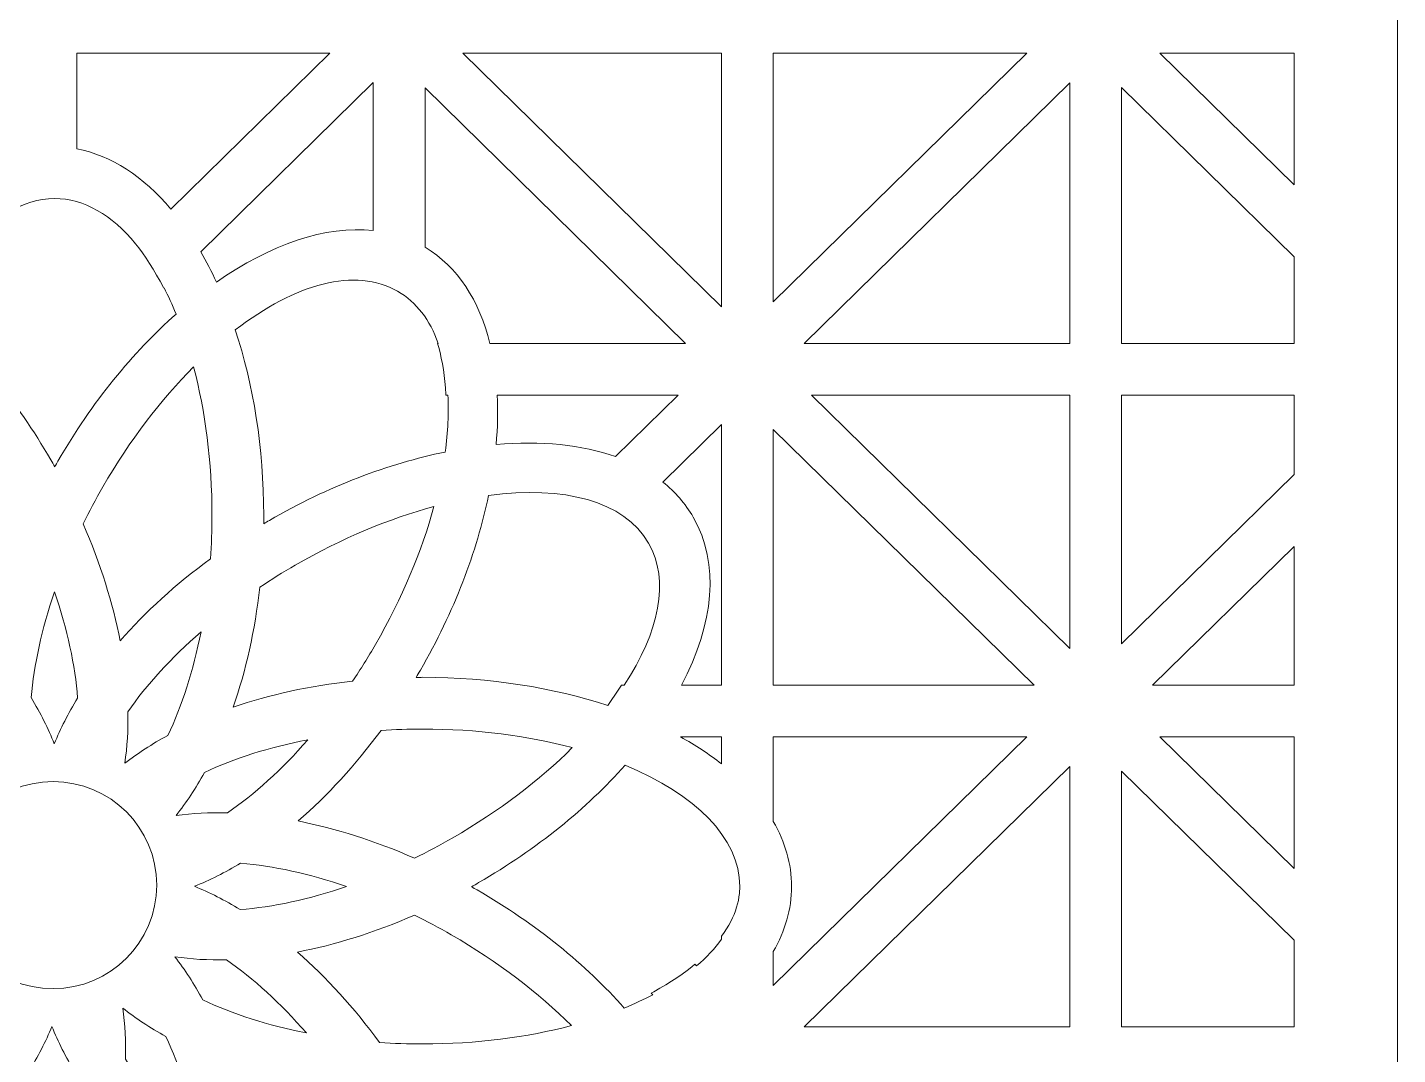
# Model space of a CAD drawing. Header units: centimetres. Extents: x -8.9 to 5.7, y -11.4 to 13.6.
# Drawn here: x -5.725 to -2.447, y -9.52 to -7.062 of the extents above; entities that cross this region are included whole.
import ezdxf

# ---------------------------------------------------------------- set-up
doc = ezdxf.new("R2010")
doc.units = ezdxf.units.CM
doc.header["$MEASUREMENT"] = 0
doc.layers.add('layer 1', color=7, linetype='Continuous')

msp = doc.modelspace()

# ---------------------------------------------------------------- linework, layer by layer
at = {"layer": 'layer 1', "color": 177, "lineweight": 9}
for points, knots in [([(-2.44733, 13.6334), (-2.44733, 13.6334), (-2.44733, 13.37125), (-2.44733, 13.37125), (-2.44733, 13.37125), (-2.44733, 13.37125), (-2.44733, 13.19951), (-2.44733, 13.19951), (-2.44733, 13.19951), (-2.44733, 13.19951), (-2.44733, 11.94322), (-2.44733, 11.94322), (-2.44733, 11.94322), (-2.44733, 11.94322), (-2.44733, 11.77148), (-2.44733, 11.77148), (-2.44733, 11.77148), (-2.44733, 11.77148), (-2.44733, 11.73584), (-2.44733, 11.73584), (-2.44733, 11.73584), (-2.44733, 11.73584), (-2.44733, 11.5641), (-2.44733, 11.5641), (-2.44733, 11.5641), (-2.44733, 11.5641), (-2.44733, 10.30781), (-2.44733, 10.30781), (-2.44733, 10.30781), (-2.44733, 10.30781), (-2.44733, 10.13607), (-2.44733, 10.13607), (-2.44733, 10.13607), (-2.44733, 10.13607), (-2.44733, 10.10043), (-2.44733, 10.10043), (-2.44733, 10.10043), (-2.44733, 10.10043), (-2.44733, 9.92869), (-2.44733, 9.92869), (-2.44733, 9.92869), (-2.44733, 9.92869), (-2.44733, 8.6724), (-2.44733, 8.6724), (-2.44733, 8.6724), (-2.44733, 8.6724), (-2.44733, 8.50066), (-2.44733, 8.50066), (-2.44733, 8.50066), (-2.44733, 8.50066), (-2.44733, 8.46502), (-2.44733, 8.46502), (-2.44733, 8.46502), (-2.44733, 8.46502), (-2.44733, 8.29328), (-2.44733, 8.29328), (-2.44733, 8.29328), (-2.44733, 8.29328), (-2.44733, 7.03699), (-2.44733, 7.03699), (-2.44733, 7.03699), (-2.44733, 7.03699), (-2.44733, 6.86525), (-2.44733, 6.86525), (-2.44733, 6.86525), (-2.44733, 6.86525), (-2.44733, 6.82962), (-2.44733, 6.82962), (-2.44733, 6.82962), (-2.44733, 6.82962), (-2.44733, 6.65787), (-2.44733, 6.65787), (-2.44733, 6.65787), (-2.44733, 6.65787), (-2.44733, 5.40159), (-2.44733, 5.40159), (-2.44733, 5.40159), (-2.44733, 5.40159), (-2.44733, 5.22984), (-2.44733, 5.22984), (-2.44733, 5.22984), (-2.44733, 5.22984), (-2.44733, 5.19421), (-2.44733, 5.19421), (-2.44733, 5.19421), (-2.44733, 5.19421), (-2.44733, 5.02246), (-2.44733, 5.02246), (-2.44733, 5.02246), (-2.44733, 5.02246), (-2.44733, 3.76618), (-2.44733, 3.76618), (-2.44733, 3.76618), (-2.44733, 3.76618), (-2.44733, 3.59443), (-2.44733, 3.59443), (-2.44733, 3.59443), (-2.44733, 3.59443), (-2.44733, 3.5588), (-2.44733, 3.5588), (-2.44733, 3.5588), (-2.44733, 3.5588), (-2.44733, 3.38706), (-2.44733, 3.38706), (-2.44733, 3.38706), (-2.44733, 3.38706), (-2.44733, 2.13077), (-2.44733, 2.13077), (-2.44733, 2.13077), (-2.44733, 2.13077), (-2.44733, 1.95902), (-2.44733, 1.95902), (-2.44733, 1.95902), (-2.44733, 1.95902), (-2.44733, 1.92339), (-2.44733, 1.92339), (-2.44733, 1.92339), (-2.44733, 1.92339), (-2.44733, 1.75165), (-2.44733, 1.75165), (-2.44733, 1.75165), (-2.44733, 1.75165), (-2.44733, 0.49536), (-2.44733, 0.49536), (-2.44733, 0.49536), (-2.44733, 0.49536), (-2.44733, 0.32362), (-2.44733, 0.32362), (-2.44733, 0.32362), (-2.44733, 0.32362), (-2.44733, 0.28798), (-2.44733, 0.28798), (-2.44733, 0.28798), (-2.44733, 0.28798), (-2.44733, 0.11624), (-2.44733, 0.11624), (-2.44733, 0.11624), (-2.44733, 0.11624), (-2.44733, -1.14005), (-2.44733, -1.14005), (-2.44733, -1.14005), (-2.44733, -1.14005), (-2.44733, -1.31179), (-2.44733, -1.31179), (-2.44733, -1.31179), (-2.44733, -1.31179), (-2.44733, -1.34743), (-2.44733, -1.34743), (-2.44733, -1.34743), (-2.44733, -1.34743), (-2.44733, -1.51917), (-2.44733, -1.51917), (-2.44733, -1.51917), (-2.44733, -1.51917), (-2.44733, -2.77546), (-2.44733, -2.77546), (-2.44733, -2.77546), (-2.44733, -2.77546), (-2.44733, -2.9472), (-2.44733, -2.9472), (-2.44733, -2.9472), (-2.44733, -2.9472), (-2.44733, -2.98284), (-2.44733, -2.98284), (-2.44733, -2.98284), (-2.44733, -2.98284), (-2.44733, -3.15458), (-2.44733, -3.15458), (-2.44733, -3.15458), (-2.44733, -3.15458), (-2.44733, -4.41087), (-2.44733, -4.41087), (-2.44733, -4.41087), (-2.44733, -4.41087), (-2.44733, -4.58261), (-2.44733, -4.58261), (-2.44733, -4.58261), (-2.44733, -4.58261), (-2.44733, -4.61824), (-2.44733, -4.61824), (-2.44733, -4.61824), (-2.44733, -4.61824), (-2.44733, -4.78999), (-2.44733, -4.78999), (-2.44733, -4.78999), (-2.44733, -4.78999), (-2.44733, -6.04627), (-2.44733, -6.04627), (-2.44733, -6.04627), (-2.44733, -6.04627), (-2.44733, -6.21802), (-2.44733, -6.21802), (-2.44733, -6.21802), (-2.44733, -6.21802), (-2.44733, -6.25365), (-2.44733, -6.25365), (-2.44733, -6.25365), (-2.44733, -6.25365), (-2.44733, -6.4254), (-2.44733, -6.4254), (-2.44733, -6.4254), (-2.44733, -6.4254), (-2.44733, -7.68168), (-2.44733, -7.68168), (-2.44733, -7.68168), (-2.44733, -7.68168), (-2.44733, -7.85343), (-2.44733, -7.85343), (-2.44733, -7.85343), (-2.44733, -7.85343), (-2.44733, -7.88906), (-2.44733, -7.88906), (-2.44733, -7.88906), (-2.44733, -7.88906), (-2.44733, -8.06081), (-2.44733, -8.06081), (-2.44733, -8.06081), (-2.44733, -8.06081), (-2.44733, -9.31709), (-2.44733, -9.31709), (-2.44733, -9.31709), (-2.44733, -9.31709), (-2.44733, -9.48884), (-2.44733, -9.48884), (-2.44733, -9.48884), (-2.44733, -9.48884), (-2.44733, -9.52447), (-2.44733, -9.52447), (-2.44733, -9.52447), (-2.44733, -9.52447), (-2.44733, -9.69621), (-2.44733, -9.69621), (-2.44733, -9.69621), (-2.44733, -9.69621), (-2.44733, -10.9525), (-2.44733, -10.9525), (-2.44733, -10.9525), (-2.44733, -10.9525), (-2.44733, -11.12424), (-2.44733, -11.12424), (-2.44733, -11.12424), (-2.44733, -11.12424), (-2.44733, -11.37676), (-2.44733, -11.37676), (-2.44733, -11.37676), (-2.44733, -11.37676), (-3.68212, -11.37676), (-3.68212, -11.37676), (-3.68212, -11.37676), (-3.68212, -11.37676), (-3.85722, -11.37676), (-3.85722, -11.37676), (-3.85722, -11.37676), (-3.85722, -11.37676), (-4.16069, -11.37676), (-4.16069, -11.37676), (-4.16069, -11.37676), (-4.16069, -11.37676), (-4.33579, -11.37676), (-4.33579, -11.37676), (-4.33579, -11.37676), (-4.33579, -11.37676), (-5.34947, -11.37676), (-5.34947, -11.37676), (-5.34947, -11.37676), (-5.34947, -11.37676), (-5.52456, -11.37676), (-5.52456, -11.37676), (-5.52456, -11.37676), (-5.52456, -11.37676), (-5.82803, -11.37676), (-5.82803, -11.37676), (-5.82803, -11.37676), (-5.82803, -11.37676), (-6.00313, -11.37676), (-6.00313, -11.37676), (-6.00313, -11.37676), (-6.00313, -11.37676), (-7.01681, -11.37676), (-7.01681, -11.37676), (-7.01681, -11.37676), (-7.01681, -11.37676), (-7.19191, -11.37676), (-7.19191, -11.37676), (-7.19191, -11.37676), (-7.19191, -11.37676), (-7.49538, -11.37676), (-7.49538, -11.37676), (-7.49538, -11.37676), (-7.49538, -11.37676), (-7.67048, -11.37676), (-7.67048, -11.37676), (-7.67048, -11.37676), (-7.67048, -11.37676), (-8.92686, -11.37676), (-8.92686, -11.37676), (-8.92686, -11.37676), (-8.92686, -11.37676), (-8.92686, -11.14541), (-8.92686, -11.14541), (-8.92686, -11.14541), (-8.92686, -11.14541), (-8.92686, -10.97367), (-8.92686, -10.97367), (-8.92686, -10.97367), (-8.92686, -10.97367), (-8.92686, -9.67505), (-8.92686, -9.67505), (-8.92686, -9.67505), (-8.92686, -9.67505), (-8.92686, -9.33826), (-8.92686, -9.33826), (-8.92686, -9.33826), (-8.92686, -9.33826), (-8.92686, -8.03964), (-8.92686, -8.03964), (-8.92686, -8.03964), (-8.92686, -8.03964), (-8.92686, -7.70285), (-8.92686, -7.70285), (-8.92686, -7.70285), (-8.92686, -7.70285), (-8.92686, -6.40423), (-8.92686, -6.40423), (-8.92686, -6.40423), (-8.92686, -6.40423), (-8.92686, -6.06744), (-8.92686, -6.06744), (-8.92686, -6.06744), (-8.92686, -6.06744), (-8.92686, -4.76882), (-8.92686, -4.76882), (-8.92686, -4.76882), (-8.92686, -4.76882), (-8.92686, -4.43203), (-8.92686, -4.43203), (-8.92686, -4.43203), (-8.92686, -4.43203), (-8.92686, -3.13341), (-8.92686, -3.13341), (-8.92686, -3.13341), (-8.92686, -3.13341), (-8.92686, -2.79663), (-8.92686, -2.79663), (-8.92686, -2.79663), (-8.92686, -2.79663), (-8.92686, -1.498), (-8.92686, -1.498), (-8.92686, -1.498), (-8.92686, -1.498), (-8.92686, -1.16122), (-8.92686, -1.16122), (-8.92686, -1.16122), (-8.92686, -1.16122), (-8.92686, 0.13741), (-8.92686, 0.13741), (-8.92686, 0.13741), (-8.92686, 0.13741), (-8.92686, 0.47419), (-8.92686, 0.47419), (-8.92686, 0.47419), (-8.92686, 0.47419), (-8.92686, 1.77282), (-8.92686, 1.77282), (-8.92686, 1.77282), (-8.92686, 1.77282), (-8.92686, 2.1096), (-8.92686, 2.1096), (-8.92686, 2.1096), (-8.92686, 2.1096), (-8.92686, 3.40822), (-8.92686, 3.40822), (-8.92686, 3.40822), (-8.92686, 3.40822), (-8.92686, 3.74501), (-8.92686, 3.74501), (-8.92686, 3.74501), (-8.92686, 3.74501), (-8.92686, 5.04363), (-8.92686, 5.04363), (-8.92686, 5.04363), (-8.92686, 5.04363), (-8.92686, 5.38042), (-8.92686, 5.38042), (-8.92686, 5.38042), (-8.92686, 5.38042), (-8.92686, 6.67904), (-8.92686, 6.67904), (-8.92686, 6.67904), (-8.92686, 6.67904), (-8.92686, 7.01583), (-8.92686, 7.01583), (-8.92686, 7.01583), (-8.92686, 7.01583), (-8.92686, 8.31445), (-8.92686, 8.31445), (-8.92686, 8.31445), (-8.92686, 8.31445), (-8.92686, 8.65124), (-8.92686, 8.65124), (-8.92686, 8.65124), (-8.92686, 8.65124), (-8.92686, 9.94986), (-8.92686, 9.94986), (-8.92686, 9.94986), (-8.92686, 9.94986), (-8.92686, 10.28664), (-8.92686, 10.28664), (-8.92686, 10.28664), (-8.92686, 10.28664), (-8.92686, 11.58527), (-8.92686, 11.58527), (-8.92686, 11.58527), (-8.92686, 11.58527), (-8.92686, 11.92205), (-8.92686, 11.92205), (-8.92686, 11.92205), (-8.92686, 11.92205), (-8.92686, 13.22068), (-8.92686, 13.22068), (-8.92686, 13.22068), (-8.92686, 13.22068), (-8.92686, 13.39242), (-8.92686, 13.39242), (-8.92686, 13.39242), (-8.92686, 13.39242), (-8.92686, 13.6334), (-8.92686, 13.6334), (-8.92686, 13.6334), (-8.92686, 13.6334), (-7.6803, 13.6334), (-7.6803, 13.6334), (-7.6803, 13.6334), (-7.6803, 13.6334), (-7.5052, 13.6334), (-7.5052, 13.6334), (-7.5052, 13.6334), (-7.5052, 13.6334), (-7.18209, 13.6334), (-7.18209, 13.6334), (-7.18209, 13.6334), (-7.18209, 13.6334), (-7.00699, 13.6334), (-7.00699, 13.6334), (-7.00699, 13.6334), (-7.00699, 13.6334), (-6.01295, 13.6334), (-6.01295, 13.6334), (-6.01295, 13.6334), (-6.01295, 13.6334), (-5.83785, 13.6334), (-5.83785, 13.6334), (-5.83785, 13.6334), (-5.83785, 13.6334), (-5.51475, 13.6334), (-5.51475, 13.6334), (-5.51475, 13.6334), (-5.51475, 13.6334), (-5.33965, 13.6334), (-5.33965, 13.6334), (-5.33965, 13.6334), (-5.33965, 13.6334), (-4.34561, 13.6334), (-4.34561, 13.6334), (-4.34561, 13.6334), (-4.34561, 13.6334), (-4.17051, 13.6334), (-4.17051, 13.6334), (-4.17051, 13.6334), (-4.17051, 13.6334), (-3.8474, 13.6334), (-3.8474, 13.6334), (-3.8474, 13.6334), (-3.8474, 13.6334), (-3.6723, 13.6334), (-3.6723, 13.6334), (-3.6723, 13.6334), (-3.6723, 13.6334), (-2.44733, 13.6334), (-2.44733, 13.6334)], [0, 0, 0, 0, 0.0082645, 0.0082645, 0.0082645, 0.0082645, 0.0165289, 0.0165289, 0.0165289, 0.0165289, 0.0247934, 0.0247934, 0.0247934, 0.0247934, 0.0330579, 0.0330579, 0.0330579, 0.0330579, 0.0413223, 0.0413223, 0.0413223, 0.0413223, 0.0495868, 0.0495868, 0.0495868, 0.0495868, 0.0578512, 0.0578512, 0.0578512, 0.0578512, 0.0661157, 0.0661157, 0.0661157, 0.0661157, 0.0743802, 0.0743802, 0.0743802, 0.0743802, 0.0826446, 0.0826446, 0.0826446, 0.0826446, 0.0909091, 0.0909091, 0.0909091, 0.0909091, 0.0991736, 0.0991736, 0.0991736, 0.0991736, 0.107438, 0.107438, 0.107438, 0.107438, 0.1157025, 0.1157025, 0.1157025, 0.1157025, 0.1239669, 0.1239669, 0.1239669, 0.1239669, 0.1322314, 0.1322314, 0.1322314, 0.1322314, 0.1404959, 0.1404959, 0.1404959, 0.1404959, 0.1487603, 0.1487603, 0.1487603, 0.1487603, 0.1570248, 0.1570248, 0.1570248, 0.1570248, 0.1652893, 0.1652893, 0.1652893, 0.1652893, 0.1735537, 0.1735537, 0.1735537, 0.1735537, 0.1818182, 0.1818182, 0.1818182, 0.1818182, 0.1900826, 0.1900826, 0.1900826, 0.1900826, 0.1983471, 0.1983471, 0.1983471, 0.1983471, 0.2066116, 0.2066116, 0.2066116, 0.2066116, 0.214876, 0.214876, 0.214876, 0.214876, 0.2231405, 0.2231405, 0.2231405, 0.2231405, 0.231405, 0.231405, 0.231405, 0.231405, 0.2396694, 0.2396694, 0.2396694, 0.2396694, 0.2479339, 0.2479339, 0.2479339, 0.2479339, 0.2561983, 0.2561983, 0.2561983, 0.2561983, 0.2644628, 0.2644628, 0.2644628, 0.2644628, 0.2727273, 0.2727273, 0.2727273, 0.2727273, 0.2809917, 0.2809917, 0.2809917, 0.2809917, 0.2892562, 0.2892562, 0.2892562, 0.2892562, 0.2975207, 0.2975207, 0.2975207, 0.2975207, 0.3057851, 0.3057851, 0.3057851, 0.3057851, 0.3140496, 0.3140496, 0.3140496, 0.3140496, 0.322314, 0.322314, 0.322314, 0.322314, 0.3305785, 0.3305785, 0.3305785, 0.3305785, 0.338843, 0.338843, 0.338843, 0.338843, 0.3471074, 0.3471074, 0.3471074, 0.3471074, 0.3553719, 0.3553719, 0.3553719, 0.3553719, 0.3636364, 0.3636364, 0.3636364, 0.3636364, 0.3719008, 0.3719008, 0.3719008, 0.3719008, 0.3801653, 0.3801653, 0.3801653, 0.3801653, 0.3884298, 0.3884298, 0.3884298, 0.3884298, 0.3966942, 0.3966942, 0.3966942, 0.3966942, 0.4049587, 0.4049587, 0.4049587, 0.4049587, 0.4132231, 0.4132231, 0.4132231, 0.4132231, 0.4214876, 0.4214876, 0.4214876, 0.4214876, 0.4297521, 0.4297521, 0.4297521, 0.4297521, 0.4380165, 0.4380165, 0.4380165, 0.4380165, 0.446281, 0.446281, 0.446281, 0.446281, 0.4545455, 0.4545455, 0.4545455, 0.4545455, 0.4628099, 0.4628099, 0.4628099, 0.4628099, 0.4710744, 0.4710744, 0.4710744, 0.4710744, 0.4793388, 0.4793388, 0.4793388, 0.4793388, 0.4876033, 0.4876033, 0.4876033, 0.4876033, 0.4958678, 0.4958678, 0.4958678, 0.4958678, 0.5041322, 0.5041322, 0.5041322, 0.5041322, 0.5123967, 0.5123967, 0.5123967, 0.5123967, 0.5206612, 0.5206612, 0.5206612, 0.5206612, 0.5289256, 0.5289256, 0.5289256, 0.5289256, 0.5371901, 0.5371901, 0.5371901, 0.5371901, 0.5454545, 0.5454545, 0.5454545, 0.5454545, 0.553719, 0.553719, 0.553719, 0.553719, 0.5619835, 0.5619835, 0.5619835, 0.5619835, 0.5702479, 0.5702479, 0.5702479, 0.5702479, 0.5785124, 0.5785124, 0.5785124, 0.5785124, 0.5867769, 0.5867769, 0.5867769, 0.5867769, 0.5950413, 0.5950413, 0.5950413, 0.5950413, 0.6033058, 0.6033058, 0.6033058, 0.6033058, 0.6115702, 0.6115702, 0.6115702, 0.6115702, 0.6198347, 0.6198347, 0.6198347, 0.6198347, 0.6280992, 0.6280992, 0.6280992, 0.6280992, 0.6363636, 0.6363636, 0.6363636, 0.6363636, 0.6446281, 0.6446281, 0.6446281, 0.6446281, 0.6528926, 0.6528926, 0.6528926, 0.6528926, 0.661157, 0.661157, 0.661157, 0.661157, 0.6694215, 0.6694215, 0.6694215, 0.6694215, 0.677686, 0.677686, 0.677686, 0.677686, 0.6859504, 0.6859504, 0.6859504, 0.6859504, 0.6942149, 0.6942149, 0.6942149, 0.6942149, 0.7024793, 0.7024793, 0.7024793, 0.7024793, 0.7107438, 0.7107438, 0.7107438, 0.7107438, 0.7190083, 0.7190083, 0.7190083, 0.7190083, 0.7272727, 0.7272727, 0.7272727, 0.7272727, 0.7355372, 0.7355372, 0.7355372, 0.7355372, 0.7438017, 0.7438017, 0.7438017, 0.7438017, 0.7520661, 0.7520661, 0.7520661, 0.7520661, 0.7603306, 0.7603306, 0.7603306, 0.7603306, 0.768595, 0.768595, 0.768595, 0.768595, 0.7768595, 0.7768595, 0.7768595, 0.7768595, 0.785124, 0.785124, 0.785124, 0.785124, 0.7933884, 0.7933884, 0.7933884, 0.7933884, 0.8016529, 0.8016529, 0.8016529, 0.8016529, 0.8099174, 0.8099174, 0.8099174, 0.8099174, 0.8181818, 0.8181818, 0.8181818, 0.8181818, 0.8264463, 0.8264463, 0.8264463, 0.8264463, 0.8347107, 0.8347107, 0.8347107, 0.8347107, 0.8429752, 0.8429752, 0.8429752, 0.8429752, 0.8512397, 0.8512397, 0.8512397, 0.8512397, 0.8595041, 0.8595041, 0.8595041, 0.8595041, 0.8677686, 0.8677686, 0.8677686, 0.8677686, 0.8760331, 0.8760331, 0.8760331, 0.8760331, 0.8842975, 0.8842975, 0.8842975, 0.8842975, 0.892562, 0.892562, 0.892562, 0.892562, 0.9008264, 0.9008264, 0.9008264, 0.9008264, 0.9090909, 0.9090909, 0.9090909, 0.9090909, 0.9173554, 0.9173554, 0.9173554, 0.9173554, 0.9256198, 0.9256198, 0.9256198, 0.9256198, 0.9338843, 0.9338843, 0.9338843, 0.9338843, 0.9421488, 0.9421488, 0.9421488, 0.9421488, 0.9504132, 0.9504132, 0.9504132, 0.9504132, 0.9586777, 0.9586777, 0.9586777, 0.9586777, 0.9669421, 0.9669421, 0.9669421, 0.9669421, 0.9752066, 0.9752066, 0.9752066, 0.9752066, 0.9834711, 0.9834711, 0.9834711, 0.9834711, 1, 1, 1, 1]), ([(-5.60734, -7.35244), (-5.52454, -7.36788), (-5.44775, -7.41891), (-5.382, -7.49671), (-5.382, -7.49671), (-5.382, -7.49671), (-5.00166, -7.12365), (-5.00166, -7.12365), (-5.00166, -7.12365), (-5.00166, -7.12365), (-5.60734, -7.12365), (-5.60734, -7.12365), (-5.60734, -7.12365), (-5.60734, -7.12365), (-5.60734, -7.35244), (-5.60734, -7.35244)], [0, 0, 0, 0, 0.2, 0.2, 0.2, 0.2, 0.4, 0.4, 0.4, 0.4, 0.6, 0.6, 0.6, 0.6, 1, 1, 1, 1]), ([(-4.06467, -7.73072), (-4.06467, -7.73072), (-4.06467, -7.12365), (-4.06467, -7.12365), (-4.06467, -7.12365), (-4.06467, -7.12365), (-4.6836, -7.12365), (-4.6836, -7.12365), (-4.6836, -7.12365), (-4.6836, -7.12365), (-4.06467, -7.73072), (-4.06467, -7.73072)], [0, 0, 0, 0, 0.25, 0.25, 0.25, 0.25, 0.5, 0.5, 0.5, 0.5, 1, 1, 1, 1]), ([(-3.94086, -7.12365), (-3.94086, -7.12365), (-3.94086, -7.71858), (-3.94086, -7.71858), (-3.94086, -7.71858), (-3.94086, -7.71858), (-3.33431, -7.12365), (-3.33431, -7.12365), (-3.33431, -7.12365), (-3.33431, -7.12365), (-3.94086, -7.12365), (-3.94086, -7.12365)], [0, 0, 0, 0, 0.25, 0.25, 0.25, 0.25, 0.5, 0.5, 0.5, 0.5, 1, 1, 1, 1]), ([(-2.69495, -7.12365), (-2.69495, -7.12365), (-3.01625, -7.12365), (-3.01625, -7.12365), (-3.01625, -7.12365), (-3.01625, -7.12365), (-2.69495, -7.4388), (-2.69495, -7.4388), (-2.69495, -7.4388), (-2.69495, -7.4388), (-2.69495, -7.12365), (-2.69495, -7.12365)], [0, 0, 0, 0, 0.25, 0.25, 0.25, 0.25, 0.5, 0.5, 0.5, 0.5, 1, 1, 1, 1]), ([(-5.31085, -7.59866), (-5.29756, -7.62156), (-5.28498, -7.64573), (-5.27319, -7.67109), (-5.27319, -7.67109), (-5.14405, -7.58087), (-5.01211, -7.53568), (-4.89791, -7.54758), (-4.89791, -7.54758), (-4.89791, -7.54758), (-4.89791, -7.19364), (-4.89791, -7.19364), (-4.89791, -7.19364), (-4.89791, -7.19364), (-5.31085, -7.59866), (-5.31085, -7.59866)], [0, 0, 0, 0, 0.2, 0.2, 0.2, 0.2, 0.4, 0.4, 0.4, 0.4, 0.6, 0.6, 0.6, 0.6, 1, 1, 1, 1]), ([(-4.7741, -7.58799), (-4.69603, -7.6346), (-4.64432, -7.71533), (-4.61889, -7.81773), (-4.61889, -7.81773), (-4.61889, -7.81773), (-4.15106, -7.81773), (-4.15106, -7.81773), (-4.15106, -7.81773), (-4.15106, -7.81773), (-4.7741, -7.20663), (-4.7741, -7.20663), (-4.7741, -7.20663), (-4.7741, -7.20663), (-4.7741, -7.58799), (-4.7741, -7.58799)], [0, 0, 0, 0, 0.2, 0.2, 0.2, 0.2, 0.4, 0.4, 0.4, 0.4, 0.6, 0.6, 0.6, 0.6, 1, 1, 1, 1]), ([(-3.23143, -7.81773), (-3.23143, -7.81773), (-3.23143, -7.19448), (-3.23143, -7.19448), (-3.23143, -7.19448), (-3.23143, -7.19448), (-3.86685, -7.81773), (-3.86685, -7.81773), (-3.86685, -7.81773), (-3.86685, -7.81773), (-3.23143, -7.81773), (-3.23143, -7.81773)], [0, 0, 0, 0, 0.25, 0.25, 0.25, 0.25, 0.5, 0.5, 0.5, 0.5, 1, 1, 1, 1]), ([(-2.69495, -7.61054), (-2.69495, -7.61054), (-3.10762, -7.20578), (-3.10762, -7.20578), (-3.10762, -7.20578), (-3.10762, -7.20578), (-3.10762, -7.81773), (-3.10762, -7.81773), (-3.10762, -7.81773), (-3.10762, -7.81773), (-2.69495, -7.81773), (-2.69495, -7.81773), (-2.69495, -7.81773), (-2.69495, -7.81773), (-2.69495, -7.61054), (-2.69495, -7.61054)], [0, 0, 0, 0, 0.2, 0.2, 0.2, 0.2, 0.4, 0.4, 0.4, 0.4, 0.6, 0.6, 0.6, 0.6, 1, 1, 1, 1]), ([(-5.9506, -7.74571), (-5.848, -7.83704), (-5.75072, -7.956), (-5.66979, -8.09617), (-5.66979, -8.09617), (-5.66651, -8.10185), (-5.66329, -8.10755), (-5.6601, -8.11324), (-5.6601, -8.11324), (-5.65751, -8.10867), (-5.65491, -8.10409), (-5.65227, -8.09952), (-5.65227, -8.09952), (-5.5709, -7.95859), (-5.473, -7.83911), (-5.36978, -7.74758), (-5.36978, -7.74758), (-5.3788, -7.72555), (-5.38843, -7.70458), (-5.39861, -7.68474), (-5.39861, -7.68474), (-5.39861, -7.68474), (-5.3993, -7.68542), (-5.3993, -7.68542), (-5.3993, -7.68542), (-5.3993, -7.68542), (-5.4001, -7.68382), (-5.4001, -7.68382), (-5.4001, -7.68382), (-5.4001, -7.68382), (-5.40809, -7.66882), (-5.40809, -7.66882), (-5.40809, -7.66882), (-5.40809, -7.66882), (-5.41624, -7.65432), (-5.41624, -7.65432), (-5.41624, -7.65432), (-5.41624, -7.65432), (-5.42455, -7.64031), (-5.42455, -7.64031), (-5.42455, -7.64031), (-5.42455, -7.64031), (-5.433, -7.6268), (-5.433, -7.6268), (-5.433, -7.6268), (-5.433, -7.6268), (-5.44159, -7.61381), (-5.44159, -7.61381), (-5.44159, -7.61381), (-5.44159, -7.61381), (-5.4503, -7.60134), (-5.4503, -7.60134), (-5.4503, -7.60134), (-5.4503, -7.60134), (-5.45911, -7.5894), (-5.45911, -7.5894), (-5.45911, -7.5894), (-5.45911, -7.5894), (-5.46665, -7.57974), (-5.46665, -7.57974), (-5.46665, -7.57974), (-5.46665, -7.57974), (-5.4665, -7.57959), (-5.4665, -7.57959), (-5.4665, -7.57959), (-5.52318, -7.51084), (-5.58959, -7.47129), (-5.66058, -7.47129), (-5.66058, -7.47129), (-5.73736, -7.47129), (-5.80878, -7.51757), (-5.86834, -7.59701), (-5.86834, -7.59701), (-5.86834, -7.59701), (-5.86707, -7.59826), (-5.86707, -7.59826), (-5.86707, -7.59826), (-5.86707, -7.59826), (-5.8686, -7.60032), (-5.8686, -7.60032), (-5.8686, -7.60032), (-5.8686, -7.60032), (-5.87728, -7.61271), (-5.87728, -7.61271), (-5.87728, -7.61271), (-5.87728, -7.61271), (-5.88585, -7.6256), (-5.88585, -7.6256), (-5.88585, -7.6256), (-5.88585, -7.6256), (-5.89429, -7.63902), (-5.89429, -7.63902), (-5.89429, -7.63902), (-5.89429, -7.63902), (-5.90258, -7.65293), (-5.90258, -7.65293), (-5.90258, -7.65293), (-5.90258, -7.65293), (-5.91072, -7.66735), (-5.91072, -7.66735), (-5.91072, -7.66735), (-5.91072, -7.66735), (-5.9187, -7.68224), (-5.9187, -7.68224), (-5.9187, -7.68224), (-5.9187, -7.68224), (-5.92649, -7.69759), (-5.92649, -7.69759), (-5.92649, -7.69759), (-5.92649, -7.69759), (-5.9311, -7.7072), (-5.9311, -7.7072), (-5.9311, -7.7072), (-5.9311, -7.7072), (-5.9328, -7.70553), (-5.9328, -7.70553), (-5.9328, -7.70553), (-5.93896, -7.71849), (-5.94491, -7.73189), (-5.9506, -7.74571)], [0, 0, 0, 0, 0.0322581, 0.0322581, 0.0322581, 0.0322581, 0.0645161, 0.0645161, 0.0645161, 0.0645161, 0.0967742, 0.0967742, 0.0967742, 0.0967742, 0.1290323, 0.1290323, 0.1290323, 0.1290323, 0.1612903, 0.1612903, 0.1612903, 0.1612903, 0.1935484, 0.1935484, 0.1935484, 0.1935484, 0.2258065, 0.2258065, 0.2258065, 0.2258065, 0.2580645, 0.2580645, 0.2580645, 0.2580645, 0.2903226, 0.2903226, 0.2903226, 0.2903226, 0.3225806, 0.3225806, 0.3225806, 0.3225806, 0.3548387, 0.3548387, 0.3548387, 0.3548387, 0.3870968, 0.3870968, 0.3870968, 0.3870968, 0.4193548, 0.4193548, 0.4193548, 0.4193548, 0.4516129, 0.4516129, 0.4516129, 0.4516129, 0.483871, 0.483871, 0.483871, 0.483871, 0.516129, 0.516129, 0.516129, 0.516129, 0.5483871, 0.5483871, 0.5483871, 0.5483871, 0.5806452, 0.5806452, 0.5806452, 0.5806452, 0.6129032, 0.6129032, 0.6129032, 0.6129032, 0.6451613, 0.6451613, 0.6451613, 0.6451613, 0.6774194, 0.6774194, 0.6774194, 0.6774194, 0.7096774, 0.7096774, 0.7096774, 0.7096774, 0.7419355, 0.7419355, 0.7419355, 0.7419355, 0.7741935, 0.7741935, 0.7741935, 0.7741935, 0.8064516, 0.8064516, 0.8064516, 0.8064516, 0.8387097, 0.8387097, 0.8387097, 0.8387097, 0.8709677, 0.8709677, 0.8709677, 0.8709677, 0.9032258, 0.9032258, 0.9032258, 0.9032258, 0.9354839, 0.9354839, 0.9354839, 0.9354839, 1, 1, 1, 1]), ([(-5.22801, -7.7857), (-5.18482, -7.9161), (-5.16005, -8.06776), (-5.16005, -8.22962), (-5.16005, -8.22962), (-5.16005, -8.23618), (-5.16011, -8.24272), (-5.16019, -8.24925), (-5.16019, -8.24925), (-5.15567, -8.24658), (-5.15112, -8.24392), (-5.14655, -8.24128), (-5.14655, -8.24128), (-5.00562, -8.15991), (-4.8611, -8.10539), (-4.72594, -8.07773), (-4.72594, -8.07773), (-4.71939, -8.0295), (-4.71722, -7.98378), (-4.71948, -7.94154), (-4.71948, -7.94154), (-4.71948, -7.94154), (-4.72418, -7.94154), (-4.72418, -7.94154), (-4.72418, -7.94154), (-4.72418, -7.94154), (-4.72423, -7.94005), (-4.72423, -7.94005), (-4.72423, -7.94005), (-4.72423, -7.94005), (-4.72517, -7.9245), (-4.72517, -7.9245), (-4.72517, -7.9245), (-4.72517, -7.9245), (-4.72648, -7.90935), (-4.72648, -7.90935), (-4.72648, -7.90935), (-4.72648, -7.90935), (-4.72814, -7.89462), (-4.72814, -7.89462), (-4.72814, -7.89462), (-4.72814, -7.89462), (-4.73015, -7.8803), (-4.73015, -7.8803), (-4.73015, -7.8803), (-4.73015, -7.8803), (-4.7325, -7.86642), (-4.7325, -7.86642), (-4.7325, -7.86642), (-4.7325, -7.86642), (-4.73517, -7.853), (-4.73517, -7.853), (-4.73517, -7.853), (-4.73517, -7.853), (-4.73816, -7.84004), (-4.73816, -7.84004), (-4.73816, -7.84004), (-4.73816, -7.84004), (-4.74145, -7.82755), (-4.74145, -7.82755), (-4.74145, -7.82755), (-4.74145, -7.82755), (-4.74438, -7.81773), (-4.74438, -7.81773), (-4.74438, -7.81773), (-4.74438, -7.81773), (-4.74257, -7.81773), (-4.74257, -7.81773), (-4.74257, -7.81773), (-4.76241, -7.76209), (-4.79467, -7.71902), (-4.83964, -7.69306), (-4.83964, -7.69306), (-4.94065, -7.63474), (-5.08435, -7.67508), (-5.22801, -7.7857)], [0, 0, 0, 0, 0.05, 0.05, 0.05, 0.05, 0.1, 0.1, 0.1, 0.1, 0.15, 0.15, 0.15, 0.15, 0.2, 0.2, 0.2, 0.2, 0.25, 0.25, 0.25, 0.25, 0.3, 0.3, 0.3, 0.3, 0.35, 0.35, 0.35, 0.35, 0.4, 0.4, 0.4, 0.4, 0.45, 0.45, 0.45, 0.45, 0.5, 0.5, 0.5, 0.5, 0.55, 0.55, 0.55, 0.55, 0.6, 0.6, 0.6, 0.6, 0.65, 0.65, 0.65, 0.65, 0.7, 0.7, 0.7, 0.7, 0.75, 0.75, 0.75, 0.75, 0.8, 0.8, 0.8, 0.8, 0.85, 0.85, 0.85, 0.85, 0.9, 0.9, 0.9, 0.9, 1, 1, 1, 1]), ([(-5.59219, -8.2496), (-5.5506, -8.34474), (-5.52107, -8.43939), (-5.50366, -8.52964), (-5.50366, -8.52964), (-5.44338, -8.46074), (-5.37065, -8.39411), (-5.28737, -8.33306), (-5.28737, -8.33306), (-5.28507, -8.29923), (-5.28386, -8.26471), (-5.28386, -8.22962), (-5.28386, -8.22962), (-5.28386, -8.10112), (-5.29977, -7.98011), (-5.3278, -7.87405), (-5.3278, -7.87405), (-5.40561, -7.95212), (-5.48041, -8.04947), (-5.54505, -8.16143), (-5.54505, -8.16143), (-5.56198, -8.19077), (-5.57769, -8.22021), (-5.59219, -8.2496)], [0, 0, 0, 0, 0.1428571, 0.1428571, 0.1428571, 0.1428571, 0.2857143, 0.2857143, 0.2857143, 0.2857143, 0.4285714, 0.4285714, 0.4285714, 0.4285714, 0.5714286, 0.5714286, 0.5714286, 0.5714286, 0.7142857, 0.7142857, 0.7142857, 0.7142857, 1, 1, 1, 1]), ([(-4.60137, -7.94154), (-4.59952, -7.97933), (-4.60041, -8.01888), (-4.60404, -8.05979), (-4.60404, -8.05979), (-4.49683, -8.05052), (-4.39898, -8.06011), (-4.31811, -8.08861), (-4.31811, -8.08861), (-4.31811, -8.08861), (-4.16818, -7.94154), (-4.16818, -7.94154), (-4.16818, -7.94154), (-4.16818, -7.94154), (-4.60137, -7.94154), (-4.60137, -7.94154)], [0, 0, 0, 0, 0.2, 0.2, 0.2, 0.2, 0.4, 0.4, 0.4, 0.4, 0.6, 0.6, 0.6, 0.6, 1, 1, 1, 1]), ([(-3.23143, -8.54801), (-3.23143, -8.54801), (-3.23143, -7.94154), (-3.23143, -7.94154), (-3.23143, -7.94154), (-3.23143, -7.94154), (-3.84973, -7.94154), (-3.84973, -7.94154), (-3.84973, -7.94154), (-3.84973, -7.94154), (-3.23143, -8.54801), (-3.23143, -8.54801)], [0, 0, 0, 0, 0.25, 0.25, 0.25, 0.25, 0.5, 0.5, 0.5, 0.5, 1, 1, 1, 1]), ([(-3.10762, -7.94154), (-3.10762, -7.94154), (-3.10762, -8.5367), (-3.10762, -8.5367), (-3.10762, -8.5367), (-3.10762, -8.5367), (-2.69495, -8.13194), (-2.69495, -8.13194), (-2.69495, -8.13194), (-2.69495, -8.13194), (-2.69495, -7.94154), (-2.69495, -7.94154), (-2.69495, -7.94154), (-2.69495, -7.94154), (-3.10762, -7.94154), (-3.10762, -7.94154)], [0, 0, 0, 0, 0.2, 0.2, 0.2, 0.2, 0.4, 0.4, 0.4, 0.4, 0.6, 0.6, 0.6, 0.6, 1, 1, 1, 1]), ([(-4.20523, -8.14963), (-4.1757, -8.17318), (-4.1511, -8.20119), (-4.13234, -8.23369), (-4.13234, -8.23369), (-4.06816, -8.34485), (-4.08343, -8.48886), (-4.16043, -8.63562), (-4.16043, -8.63562), (-4.16043, -8.63562), (-4.06467, -8.63562), (-4.06467, -8.63562), (-4.06467, -8.63562), (-4.06467, -8.63562), (-4.06467, -8.01176), (-4.06467, -8.01176), (-4.06467, -8.01176), (-4.06467, -8.01176), (-4.20523, -8.14963), (-4.20523, -8.14963)], [0, 0, 0, 0, 0.1666667, 0.1666667, 0.1666667, 0.1666667, 0.3333333, 0.3333333, 0.3333333, 0.3333333, 0.5, 0.5, 0.5, 0.5, 0.6666667, 0.6666667, 0.6666667, 0.6666667, 1, 1, 1, 1]), ([(-3.94086, -8.02391), (-3.94086, -8.02391), (-3.94086, -8.63562), (-3.94086, -8.63562), (-3.94086, -8.63562), (-3.94086, -8.63562), (-3.3172, -8.63562), (-3.3172, -8.63562), (-3.3172, -8.63562), (-3.3172, -8.63562), (-3.94086, -8.02391), (-3.94086, -8.02391)], [0, 0, 0, 0, 0.25, 0.25, 0.25, 0.25, 0.5, 0.5, 0.5, 0.5, 1, 1, 1, 1]), ([(-4.62222, -8.18164), (-4.65001, -8.31616), (-4.7044, -8.45989), (-4.78533, -8.60005), (-4.78533, -8.60005), (-4.78861, -8.60574), (-4.79193, -8.61137), (-4.79526, -8.61699), (-4.79526, -8.61699), (-4.79001, -8.61694), (-4.78475, -8.6169), (-4.77947, -8.6169), (-4.77947, -8.6169), (-4.61824, -8.6169), (-4.46714, -8.64149), (-4.33707, -8.68437), (-4.33707, -8.68437), (-4.33707, -8.68437), (-4.31025, -8.64529), (-4.31025, -8.64529), (-4.31025, -8.64529), (-4.31025, -8.64529), (-4.30392, -8.63562), (-4.30392, -8.63562), (-4.30392, -8.63562), (-4.30392, -8.63562), (-4.29763, -8.63562), (-4.29763, -8.63562), (-4.29763, -8.63562), (-4.21377, -8.50857), (-4.18779, -8.38526), (-4.23956, -8.29559), (-4.23956, -8.29559), (-4.29788, -8.19458), (-4.4425, -8.15767), (-4.62222, -8.18164)], [0, 0, 0, 0, 0.1, 0.1, 0.1, 0.1, 0.2, 0.2, 0.2, 0.2, 0.3, 0.3, 0.3, 0.3, 0.4, 0.4, 0.4, 0.4, 0.5, 0.5, 0.5, 0.5, 0.6, 0.6, 0.6, 0.6, 0.7, 0.7, 0.7, 0.7, 0.8, 0.8, 0.8, 0.8, 1, 1, 1, 1]), ([(-5.16956, -8.40129), (-5.18111, -8.50447), (-5.20286, -8.6012), (-5.2329, -8.68806), (-5.2329, -8.68806), (-5.14625, -8.65854), (-5.04995, -8.63721), (-4.94731, -8.62598), (-4.94731, -8.62598), (-4.9284, -8.59783), (-4.9101, -8.56854), (-4.89255, -8.53815), (-4.89255, -8.53815), (-4.8283, -8.42687), (-4.78157, -8.31411), (-4.75282, -8.20825), (-4.75282, -8.20825), (-4.85924, -8.23695), (-4.97269, -8.28387), (-5.08465, -8.34851), (-5.08465, -8.34851), (-5.11399, -8.36544), (-5.14231, -8.38309), (-5.16956, -8.40129)], [0, 0, 0, 0, 0.1428571, 0.1428571, 0.1428571, 0.1428571, 0.2857143, 0.2857143, 0.2857143, 0.2857143, 0.4285714, 0.4285714, 0.4285714, 0.4285714, 0.5714286, 0.5714286, 0.5714286, 0.5714286, 0.7142857, 0.7142857, 0.7142857, 0.7142857, 1, 1, 1, 1]), ([(-2.69495, -8.30369), (-2.69495, -8.30369), (-3.03337, -8.63562), (-3.03337, -8.63562), (-3.03337, -8.63562), (-3.03337, -8.63562), (-2.69495, -8.63562), (-2.69495, -8.63562), (-2.69495, -8.63562), (-2.69495, -8.63562), (-2.69495, -8.30369), (-2.69495, -8.30369)], [0, 0, 0, 0, 0.25, 0.25, 0.25, 0.25, 0.5, 0.5, 0.5, 0.5, 1, 1, 1, 1]), ([(-5.7164, -8.6655), (-5.69408, -8.70249), (-5.67552, -8.73948), (-5.66107, -8.77601), (-5.66107, -8.77601), (-5.64636, -8.73984), (-5.62767, -8.70324), (-5.60528, -8.66667), (-5.60528, -8.66667), (-5.6113, -8.58844), (-5.62977, -8.50215), (-5.66044, -8.41249), (-5.66044, -8.41249), (-5.69121, -8.50163), (-5.70995, -8.5875), (-5.7164, -8.6655)], [0, 0, 0, 0, 0.2, 0.2, 0.2, 0.2, 0.4, 0.4, 0.4, 0.4, 0.6, 0.6, 0.6, 0.6, 1, 1, 1, 1]), ([(-5.48508, -8.69937), (-5.48424, -8.74254), (-5.48666, -8.78384), (-5.49241, -8.82267), (-5.49241, -8.82267), (-5.46158, -8.79871), (-5.42709, -8.77636), (-5.38941, -8.75589), (-5.38941, -8.75589), (-5.35552, -8.68515), (-5.32837, -8.6012), (-5.31012, -8.50824), (-5.31012, -8.50824), (-5.38133, -8.57004), (-5.4405, -8.63504), (-5.48508, -8.69937)], [0, 0, 0, 0, 0.2, 0.2, 0.2, 0.2, 0.4, 0.4, 0.4, 0.4, 0.6, 0.6, 0.6, 0.6, 1, 1, 1, 1]), ([(-5.07768, -8.96064), (-4.98787, -8.97839), (-4.89378, -9.0081), (-4.79925, -9.04971), (-4.79925, -9.04971), (-4.76881, -9.03479), (-4.73832, -9.01855), (-4.70793, -9.001), (-4.70793, -9.001), (-4.59665, -8.93675), (-4.4998, -8.86247), (-4.42196, -8.78516), (-4.42196, -8.78516), (-4.52848, -8.75681), (-4.6502, -8.74072), (-4.77947, -8.74072), (-4.77947, -8.74072), (-4.81335, -8.74072), (-4.8467, -8.74185), (-4.87941, -8.74399), (-4.87941, -8.74399), (-4.94101, -8.82758), (-5.00823, -8.90045), (-5.07768, -8.96064)], [0, 0, 0, 0, 0.1428571, 0.1428571, 0.1428571, 0.1428571, 0.2857143, 0.2857143, 0.2857143, 0.2857143, 0.4285714, 0.4285714, 0.4285714, 0.4285714, 0.5714286, 0.5714286, 0.5714286, 0.5714286, 0.7142857, 0.7142857, 0.7142857, 0.7142857, 1, 1, 1, 1]), ([(-5.36976, -8.94752), (-5.33105, -8.94217), (-5.28998, -8.94003), (-5.24707, -8.94114), (-5.24707, -8.94114), (-5.18235, -8.89683), (-5.11689, -8.83769), (-5.05459, -8.76631), (-5.05459, -8.76631), (-5.14718, -8.78423), (-5.23092, -8.81094), (-5.30169, -8.84436), (-5.30169, -8.84436), (-5.32256, -8.88219), (-5.34534, -8.91674), (-5.36976, -8.94752)], [0, 0, 0, 0, 0.2, 0.2, 0.2, 0.2, 0.4, 0.4, 0.4, 0.4, 0.6, 0.6, 0.6, 0.6, 1, 1, 1, 1]), ([(-4.16305, -8.75944), (-4.12714, -8.77935), (-4.0942, -8.80098), (-4.06467, -8.8241), (-4.06467, -8.8241), (-4.06467, -8.8241), (-4.06467, -8.75944), (-4.06467, -8.75944), (-4.06467, -8.75944), (-4.06467, -8.75944), (-4.16305, -8.75944), (-4.16305, -8.75944)], [0, 0, 0, 0, 0.25, 0.25, 0.25, 0.25, 0.5, 0.5, 0.5, 0.5, 1, 1, 1, 1]), ([(-3.89733, -9.11744), (-3.89733, -9.17177), (-3.91262, -9.22408), (-3.94086, -9.27308), (-3.94086, -9.27308), (-3.94086, -9.27308), (-3.94086, -9.35399), (-3.94086, -9.35399), (-3.94086, -9.35399), (-3.94086, -9.35399), (-3.3347, -8.75944), (-3.3347, -8.75944), (-3.3347, -8.75944), (-3.3347, -8.75944), (-3.94086, -8.75944), (-3.94086, -8.75944), (-3.94086, -8.75944), (-3.94086, -8.75944), (-3.94086, -8.96178), (-3.94086, -8.96178), (-3.94086, -8.96178), (-3.91262, -9.01078), (-3.89733, -9.0631), (-3.89733, -9.11744)], [0, 0, 0, 0, 0.1428571, 0.1428571, 0.1428571, 0.1428571, 0.2857143, 0.2857143, 0.2857143, 0.2857143, 0.4285714, 0.4285714, 0.4285714, 0.4285714, 0.5714286, 0.5714286, 0.5714286, 0.5714286, 0.7142857, 0.7142857, 0.7142857, 0.7142857, 1, 1, 1, 1]), ([(-2.69495, -8.75944), (-2.69495, -8.75944), (-3.01587, -8.75944), (-3.01587, -8.75944), (-3.01587, -8.75944), (-3.01587, -8.75944), (-2.69495, -9.07421), (-2.69495, -9.07421), (-2.69495, -9.07421), (-2.69495, -9.07421), (-2.69495, -8.75944), (-2.69495, -8.75944)], [0, 0, 0, 0, 0.25, 0.25, 0.25, 0.25, 0.5, 0.5, 0.5, 0.5, 1, 1, 1, 1]), ([(-4.66311, -9.11795), (-4.65853, -9.12053), (-4.65395, -9.12311), (-4.64938, -9.12575), (-4.64938, -9.12575), (-4.50844, -9.20711), (-4.38896, -9.30501), (-4.29743, -9.40823), (-4.29743, -9.40823), (-4.27337, -9.39838), (-4.25056, -9.3878), (-4.22913, -9.37657), (-4.22913, -9.37657), (-4.22913, -9.37657), (-4.2332, -9.37258), (-4.2332, -9.37258), (-4.2332, -9.37258), (-4.2332, -9.37258), (-4.22675, -9.36915), (-4.22675, -9.36915), (-4.22675, -9.36915), (-4.22675, -9.36915), (-4.21225, -9.361), (-4.21225, -9.361), (-4.21225, -9.361), (-4.21225, -9.361), (-4.19824, -9.35269), (-4.19824, -9.35269), (-4.19824, -9.35269), (-4.19824, -9.35269), (-4.18473, -9.34423), (-4.18473, -9.34423), (-4.18473, -9.34423), (-4.18473, -9.34423), (-4.17173, -9.33564), (-4.17173, -9.33564), (-4.17173, -9.33564), (-4.17173, -9.33564), (-4.15927, -9.32694), (-4.15927, -9.32694), (-4.15927, -9.32694), (-4.15927, -9.32694), (-4.14734, -9.31813), (-4.14734, -9.31813), (-4.14734, -9.31813), (-4.14734, -9.31813), (-4.13594, -9.30923), (-4.13594, -9.30923), (-4.13594, -9.30923), (-4.13594, -9.30923), (-4.12875, -9.30328), (-4.12875, -9.30328), (-4.12875, -9.30328), (-4.12875, -9.30328), (-4.12454, -9.30741), (-4.12454, -9.30741), (-4.12454, -9.30741), (-4.10076, -9.28723), (-4.08065, -9.26584), (-4.06467, -9.24349), (-4.06467, -9.24349), (-4.06467, -9.24349), (-4.06467, -9.23647), (-4.06467, -9.23647), (-4.06467, -9.23647), (-4.06467, -9.23647), (-4.05853, -9.2278), (-4.05853, -9.2278), (-4.05853, -9.2278), (-4.05853, -9.2278), (-4.05273, -9.21889), (-4.05273, -9.21889), (-4.05273, -9.21889), (-4.05273, -9.21889), (-4.04746, -9.21006), (-4.04746, -9.21006), (-4.04746, -9.21006), (-4.04746, -9.21006), (-4.04272, -9.20131), (-4.04272, -9.20131), (-4.04272, -9.20131), (-4.04272, -9.20131), (-4.03849, -9.19265), (-4.03849, -9.19265), (-4.03849, -9.19265), (-4.03849, -9.19265), (-4.03477, -9.18408), (-4.03477, -9.18408), (-4.03477, -9.18408), (-4.03477, -9.18408), (-4.03152, -9.17561), (-4.03152, -9.17561), (-4.03152, -9.17561), (-4.03152, -9.17561), (-4.02874, -9.1672), (-4.02874, -9.1672), (-4.02874, -9.1672), (-4.02874, -9.1672), (-4.02642, -9.15887), (-4.02642, -9.15887), (-4.02642, -9.15887), (-4.02642, -9.15887), (-4.02453, -9.15058), (-4.02453, -9.15058), (-4.02453, -9.15058), (-4.02453, -9.15058), (-4.02307, -9.14233), (-4.02307, -9.14233), (-4.02307, -9.14233), (-4.02307, -9.14233), (-4.02203, -9.13407), (-4.02203, -9.13407), (-4.02203, -9.13407), (-4.02203, -9.13407), (-4.02167, -9.12936), (-4.02167, -9.12936), (-4.02167, -9.12936), (-4.02167, -9.12936), (-4.02142, -9.12736), (-4.02142, -9.12736), (-4.02142, -9.12736), (-4.02125, -9.12406), (-4.02115, -9.12076), (-4.02115, -9.11744), (-4.02115, -9.11744), (-4.02115, -9.00079), (-4.12793, -8.89652), (-4.29556, -8.82742), (-4.29556, -8.82742), (-4.38689, -8.93002), (-4.50586, -9.0273), (-4.64602, -9.10822), (-4.64602, -9.10822), (-4.65171, -9.11151), (-4.65741, -9.11475), (-4.66311, -9.11795)], [0, 0, 0, 0, 0.0285714, 0.0285714, 0.0285714, 0.0285714, 0.0571429, 0.0571429, 0.0571429, 0.0571429, 0.0857143, 0.0857143, 0.0857143, 0.0857143, 0.1142857, 0.1142857, 0.1142857, 0.1142857, 0.1428571, 0.1428571, 0.1428571, 0.1428571, 0.1714286, 0.1714286, 0.1714286, 0.1714286, 0.2, 0.2, 0.2, 0.2, 0.2285714, 0.2285714, 0.2285714, 0.2285714, 0.2571429, 0.2571429, 0.2571429, 0.2571429, 0.2857143, 0.2857143, 0.2857143, 0.2857143, 0.3142857, 0.3142857, 0.3142857, 0.3142857, 0.3428571, 0.3428571, 0.3428571, 0.3428571, 0.3714286, 0.3714286, 0.3714286, 0.3714286, 0.4, 0.4, 0.4, 0.4, 0.4285714, 0.4285714, 0.4285714, 0.4285714, 0.4571429, 0.4571429, 0.4571429, 0.4571429, 0.4857143, 0.4857143, 0.4857143, 0.4857143, 0.5142857, 0.5142857, 0.5142857, 0.5142857, 0.5428571, 0.5428571, 0.5428571, 0.5428571, 0.5714286, 0.5714286, 0.5714286, 0.5714286, 0.6, 0.6, 0.6, 0.6, 0.6285714, 0.6285714, 0.6285714, 0.6285714, 0.6571429, 0.6571429, 0.6571429, 0.6571429, 0.6857143, 0.6857143, 0.6857143, 0.6857143, 0.7142857, 0.7142857, 0.7142857, 0.7142857, 0.7428571, 0.7428571, 0.7428571, 0.7428571, 0.7714286, 0.7714286, 0.7714286, 0.7714286, 0.8, 0.8, 0.8, 0.8, 0.8285714, 0.8285714, 0.8285714, 0.8285714, 0.8571429, 0.8571429, 0.8571429, 0.8571429, 0.8857143, 0.8857143, 0.8857143, 0.8857143, 0.9142857, 0.9142857, 0.9142857, 0.9142857, 0.9428571, 0.9428571, 0.9428571, 0.9428571, 1, 1, 1, 1]), ([(-3.23143, -9.45352), (-3.23143, -9.45352), (-3.23143, -8.82989), (-3.23143, -8.82989), (-3.23143, -8.82989), (-3.23143, -8.82989), (-3.86723, -9.45352), (-3.86723, -9.45352), (-3.86723, -9.45352), (-3.86723, -9.45352), (-3.23143, -9.45352), (-3.23143, -9.45352)], [0, 0, 0, 0, 0.25, 0.25, 0.25, 0.25, 0.5, 0.5, 0.5, 0.5, 1, 1, 1, 1]), ([(-2.69495, -9.24595), (-2.69495, -9.24595), (-3.10762, -8.84119), (-3.10762, -8.84119), (-3.10762, -8.84119), (-3.10762, -8.84119), (-3.10762, -9.45352), (-3.10762, -9.45352), (-3.10762, -9.45352), (-3.10762, -9.45352), (-2.69495, -9.45352), (-2.69495, -9.45352), (-2.69495, -9.45352), (-2.69495, -9.45352), (-2.69495, -9.24595), (-2.69495, -9.24595)], [0, 0, 0, 0, 0.2, 0.2, 0.2, 0.2, 0.4, 0.4, 0.4, 0.4, 0.6, 0.6, 0.6, 0.6, 1, 1, 1, 1]), ([(-5.41616, -9.11408), (-5.41616, -9.2509), (-5.52712, -9.36185), (-5.66393, -9.36185), (-5.66393, -9.36185), (-5.80075, -9.36185), (-5.91171, -9.2509), (-5.91171, -9.11408), (-5.91171, -9.11408), (-5.91171, -8.97726), (-5.80075, -8.86631), (-5.66393, -8.86631), (-5.66393, -8.86631), (-5.52712, -8.86631), (-5.41616, -8.97726), (-5.41616, -9.11408)], [0, 0, 0, 0, 0.2, 0.2, 0.2, 0.2, 0.4, 0.4, 0.4, 0.4, 0.6, 0.6, 0.6, 0.6, 1, 1, 1, 1]), ([(-5.21534, -9.06158), (-5.13734, -9.06804), (-5.05147, -9.0868), (-4.96235, -9.11757), (-4.96235, -9.11757), (-5.05199, -9.14823), (-5.13827, -9.16671), (-5.21648, -9.17272), (-5.21648, -9.17272), (-5.25308, -9.15031), (-5.28971, -9.13163), (-5.32591, -9.11691), (-5.32591, -9.11691), (-5.28936, -9.10246), (-5.25235, -9.08392), (-5.21534, -9.06158)], [0, 0, 0, 0, 0.2, 0.2, 0.2, 0.2, 0.4, 0.4, 0.4, 0.4, 0.6, 0.6, 0.6, 0.6, 1, 1, 1, 1]), ([(-4.79943, -9.18584), (-4.77005, -9.20033), (-4.74061, -9.21604), (-4.71128, -9.23297), (-4.71128, -9.23297), (-4.59933, -9.29761), (-4.50197, -9.3724), (-4.4239, -9.45021), (-4.4239, -9.45021), (-4.52996, -9.47825), (-4.65097, -9.49415), (-4.77947, -9.49415), (-4.77947, -9.49415), (-4.81456, -9.49415), (-4.84909, -9.49297), (-4.88291, -9.49067), (-4.88291, -9.49067), (-4.94396, -9.40738), (-5.01059, -9.3346), (-5.0795, -9.27432), (-5.0795, -9.27432), (-4.98924, -9.25693), (-4.89458, -9.22743), (-4.79943, -9.18584)], [0, 0, 0, 0, 0.1428571, 0.1428571, 0.1428571, 0.1428571, 0.2857143, 0.2857143, 0.2857143, 0.2857143, 0.4285714, 0.4285714, 0.4285714, 0.4285714, 0.5714286, 0.5714286, 0.5714286, 0.5714286, 0.7142857, 0.7142857, 0.7142857, 0.7142857, 1, 1, 1, 1]), ([(-5.2492, -9.2929), (-5.18487, -9.3375), (-5.11989, -9.39668), (-5.05808, -9.46789), (-5.05808, -9.46789), (-5.15103, -9.44963), (-5.23499, -9.42251), (-5.30573, -9.38862), (-5.30573, -9.38862), (-5.32623, -9.3509), (-5.34862, -9.31639), (-5.37261, -9.28554), (-5.37261, -9.28554), (-5.33374, -9.2913), (-5.29241, -9.29374), (-5.2492, -9.2929)], [0, 0, 0, 0, 0.2, 0.2, 0.2, 0.2, 0.4, 0.4, 0.4, 0.4, 0.6, 0.6, 0.6, 0.6, 1, 1, 1, 1]), ([(-5.31615, -9.72343), (-5.38754, -9.66113), (-5.44669, -9.59563), (-5.49102, -9.53089), (-5.49102, -9.53089), (-5.48991, -9.48803), (-5.49202, -9.447), (-5.49736, -9.40833), (-5.49736, -9.40833), (-5.46657, -9.43274), (-5.43199, -9.45552), (-5.39414, -9.47639), (-5.39414, -9.47639), (-5.36074, -9.54716), (-5.33406, -9.63089), (-5.31615, -9.72343)], [0, 0, 0, 0, 0.2, 0.2, 0.2, 0.2, 0.4, 0.4, 0.4, 0.4, 0.6, 0.6, 0.6, 0.6, 1, 1, 1, 1]), ([(-5.61146, -9.56267), (-5.63379, -9.52568), (-5.65235, -9.48868), (-5.6668, -9.45215), (-5.6668, -9.45215), (-5.68151, -9.48831), (-5.7002, -9.52492), (-5.72259, -9.56149), (-5.72259, -9.56149), (-5.71657, -9.63972), (-5.6981, -9.72601), (-5.66742, -9.81567), (-5.66742, -9.81567), (-5.63666, -9.72654), (-5.61791, -9.64067), (-5.61146, -9.56267)], [0, 0, 0, 0, 0.2, 0.2, 0.2, 0.2, 0.4, 0.4, 0.4, 0.4, 0.6, 0.6, 0.6, 0.6, 1, 1, 1, 1])]:
    msp.add_open_spline(points, degree=3, knots=knots, dxfattribs=at)

doc.saveas('drawing.dxf')
